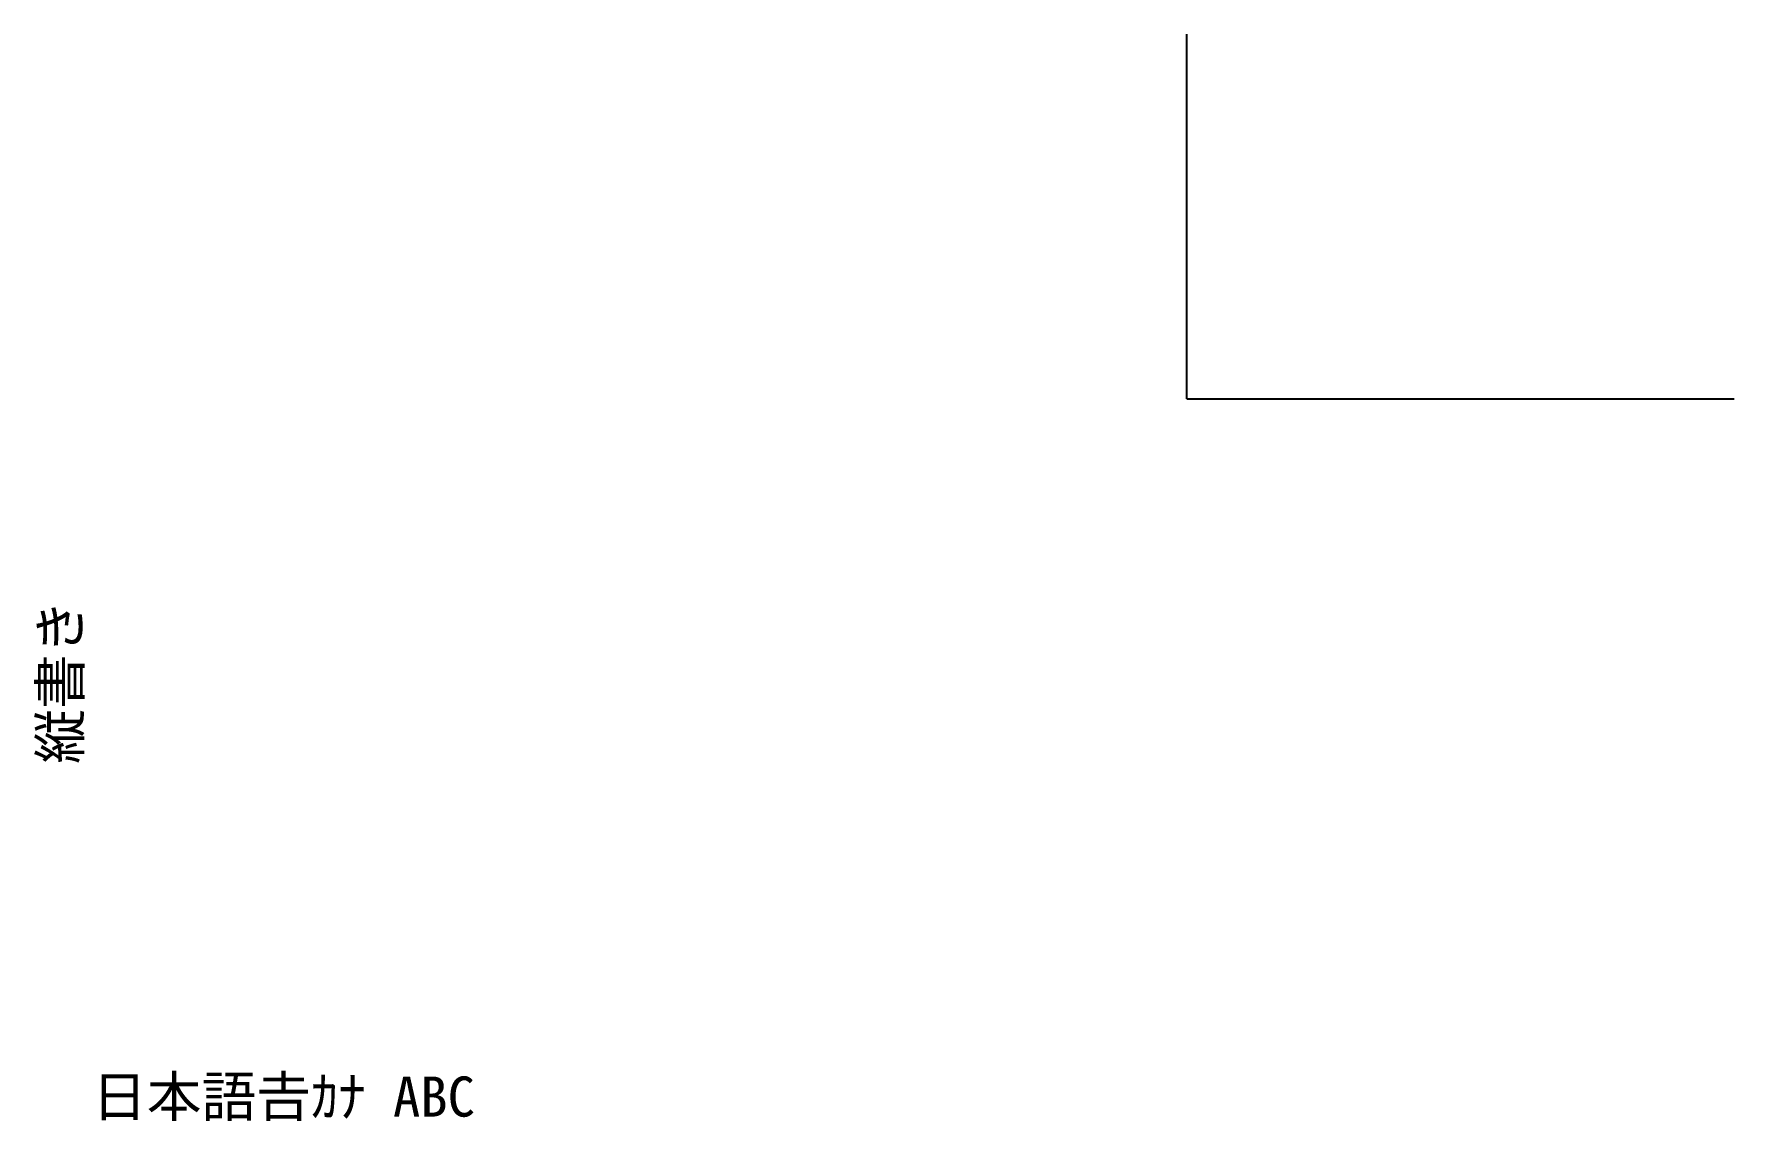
# Model space of a CAD drawing. Units: millimetres on the paper. Extents: x -53.2 to 40, y -19.6 to 40.
import ezdxf
from ezdxf.enums import TextEntityAlignment as Align

# ---------------------------------------------------------------- set-up
doc = ezdxf.new("R2010")
doc.units = ezdxf.units.MM
doc.layers.add('0-0_0', color=4, linetype='Continuous')
doc.styles.add('ＭＳ ゴシック', font='')
doc.styles.get('ＭＳ ゴシック').set_extended_font_data('MS Gothic')

msp = doc.modelspace()

# ---------------------------------------------------------------- linework, layer by layer
at = {"layer": '0-0_0'}
for q in [(10, 40), (40, 20)]:
    msp.add_line((10, 20), q, dxfattribs=at)

# ---------------------------------------------------------------- texts
at = {"layer": '0-0_0', "style": 'ＭＳ ゴシック'}
msp.add_text('縦書き', height=2.199, rotation=90, dxfattribs=at).set_placement((-50, 0), align=Align.BOTTOM_LEFT)
msp.add_text('日本語𠮷ｶﾅ ABC', height=2.199, dxfattribs=at).set_placement((-50, -20), align=Align.BOTTOM_LEFT)

doc.saveas('drawing.dxf')
